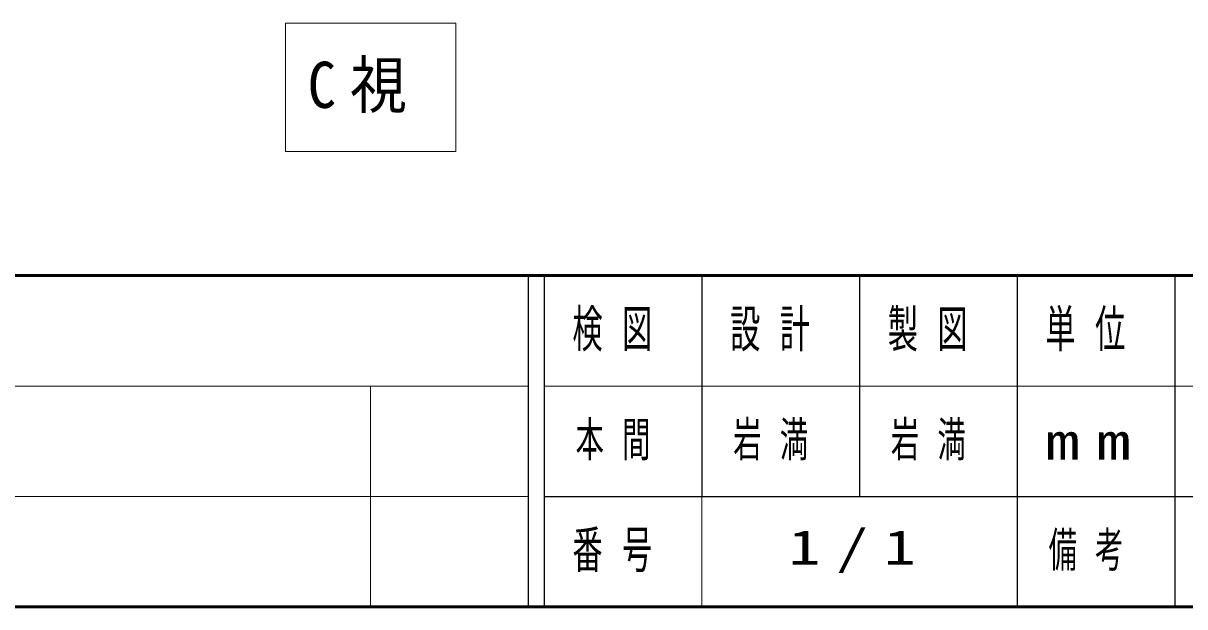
# Model space of a CAD drawing. Units: millimetres on the paper, scale 1:50. Extents: x -385 to 840, y 0 to 267.
# Drawn here: x 144.5 to 218.1, y 0 to 37 of the extents above; entities that cross this region are included whole.
import ezdxf

# ---------------------------------------------------------------- set-up
doc = ezdxf.new("R2010")
doc.units = ezdxf.units.MM
doc.layers.add('1_50', color=7, linetype='Continuous', lineweight=25)
doc.layers.add('A3図枠', color=7, linetype='Continuous', lineweight=13)
doc.layers.add('図面プロファイル', color=7, linetype='Continuous')
doc.styles.add('ＭＳ ゴシック', font='')
doc.styles.get('ＭＳ ゴシック').set_extended_font_data('MS Gothic')

msp = doc.modelspace()

# ---------------------------------------------------------------- linework, layer by layer
at = {"layer": '1_50', "lineweight": 13}
for p, q in [((161.11, 37.006), (161.11, 28.873)), ((171.91, 37.006), (161.11, 37.006)), ((171.91, 28.873), (171.91, 37.006)), ((161.11, 28.873), (171.91, 28.873))]:
    msp.add_line(p, q, dxfattribs=at)
at = {"layer": 'A3図枠', "lineweight": 50}
for p, q in [((35, 21), (420, 21)), ((35, 0), (420, 0))]:
    msp.add_line(p, q, dxfattribs=at)
at = {"layer": 'A3図枠', "color": 211, "lineweight": 25}
for p, q in [((176.5, 21), (176.5, 0)), ((177.5, 21), (177.5, 0)), ((187.5, 21), (187.5, 7)), ((197.5, 21), (197.5, 7)), ((207.5, 21), (207.5, 0)), ((217.5, 21), (217.5, 7)), ((177.5, 7), (420, 7))]:
    msp.add_line(p, q, dxfattribs=at)
at = {"layer": 'A3図枠'}
for p, q in [((35, 14), (176.5, 14)), ((166.5, 14), (166.5, 0)), ((177.5, 14), (232.5, 14)), ((35, 7), (176.5, 7)), ((187.5, 7), (187.5, 0))]:
    msp.add_line(p, q, dxfattribs=at)
at = {"layer": 'A3図枠', "lineweight": 25}
msp.add_line((217.5, 7), (217.5, 0), dxfattribs=at)

# ---------------------------------------------------------------- texts
at = {"layer": '1_50', "insert": (162.51, 32.94), "char_height": 2.933, "attachment_point": 4, "style": 'ＭＳ ゴシック'}
msp.add_mtext('\\T1.5;\\W0.9;C視', dxfattribs=at)
at = {"layer": 'A3図枠', "color": 4, "attachment_point": 4, "style": 'ＭＳ ゴシック'}
for s, insert, char_height in [('\\T1.64;\\W0.6;検図', (179.3, 17.5), 2.346), ('\\T1.64;\\W0.6;設計', (189.3, 17.5), 2.346), ('\\T1.64;\\W0.6;製図', (199.3, 17.5), 2.346), ('\\T1.64;\\W0.6;単位', (209.3, 17.5), 2.346), ('\\T1.5;\\W1.35;mm', (209.3, 10.5), 2.346), ('\\T1.64;\\W0.6;番号', (179.3, 3.5), 2.346), ('\\T1.64;\\W0.6;備考', (209.5, 3.5), 2.199)]:
    msp.add_mtext(s, dxfattribs=dict(at, insert=insert, char_height=char_height))
at = {"layer": '図面プロファイル', "char_height": 2.199, "attachment_point": 4, "style": 'ＭＳ ゴシック'}
for s, insert in [('\\T1.64;\\W0.6;本間', (179.5, 10.5)), ('\\T1.64;\\W0.6;岩満', (189.5, 10.5)), ('\\T1.64;\\W0.6;岩満', (199.5, 10.5)), ('\\T1.5;\\W1.35;1/1', (193, 3.5))]:
    msp.add_mtext(s, dxfattribs=dict(at, insert=insert))

doc.saveas('drawing.dxf')
